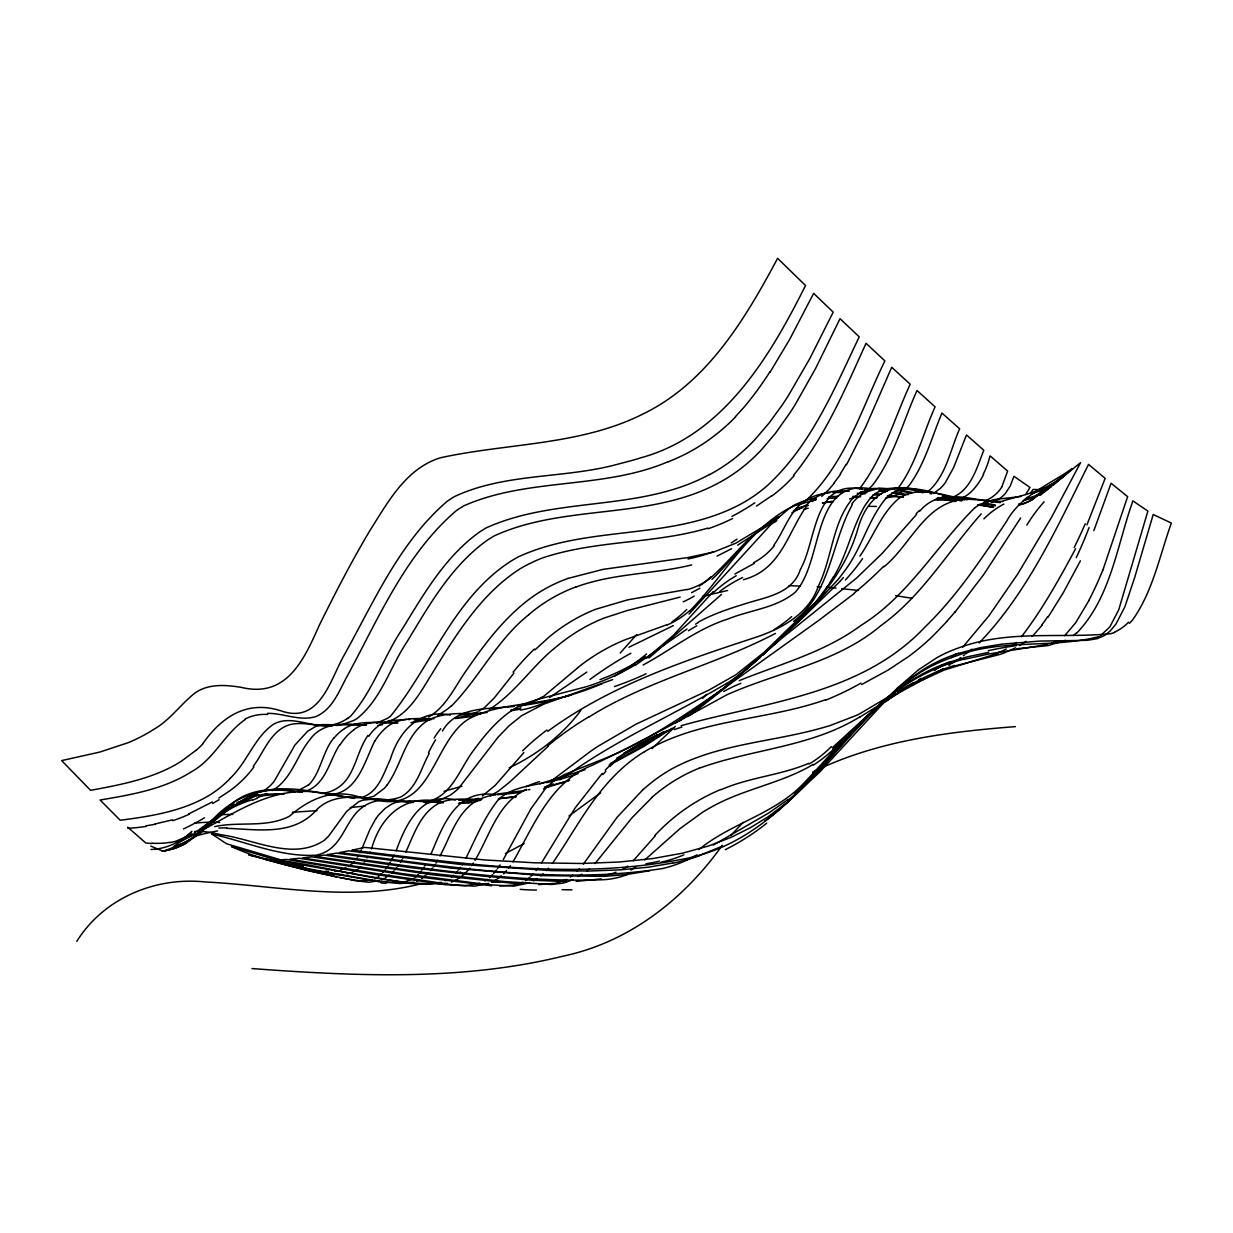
<?xml version="1.0" encoding="UTF-8"?>
<svg xmlns="http://www.w3.org/2000/svg" width="1233" height="1233" viewBox="0 0 1233 1233"><rect width="100%" height="100%" fill="white"/><g stroke="black" fill="none" stroke-linecap="round" stroke-linejoin="round"><path stroke-width="1.5" d="M1093.856 530.637L1111.087 483.259L1127.64 496.637L1102.764 570.447M1086.889 524.904L1105.153 478.342L1088.539 464.394C1057.421 526.645 1027.829 592.318 979.079 643.025M362.07 848.304L369.854 829.562L375.556 819.128M371.518 848.998C380.92 814.967 406.274 792.804 442.693 802.359M396.194 850.708C405.611 824.6 421.424 791.247 455.47 800.001M430.934 854.207C443.371 824.707 456.241 788.55 495.774 794.746M405.688 852.327C413.887 834.71 420.299 813.302 438.609 803.454C452.126 796.857 467.569 799.955 482.011 799.123M361.377 849.814L359.928 852.758M429.207 753.486C420.9 768.329 416.862 788.411 400.663 797.011C388.672 801.481 375.433 800.094 363.041 798.275C335.361 787.656 310.716 797.659 289.663 816.076A72.007 58.259 59.6 0 1 285.779 818.003C263.23 827.543 238.139 821.502 214.712 826.603M369.391 853.56L370.116 852.065M1080.416 560.815L1063.401 592.503L1048.035 617.178M394.082 855.193L391.031 860.958M466.043 857.952C475.722 838.455 484.076 817.833 497.608 800.587C509.799 787.702 528.603 786.3 544.94 782.554M439.996 856.01C450.615 836.267 457.227 811.299 478.188 799.816C493.416 792.819 510.601 792.958 526.845 790.014M1075.623 548.7C1059.255 578.986 1042.517 609.41 1021.479 636.721M402.775 858.199L403.53 856.75M1088.955 600.471L1075.7 622.727L1064.665 635.704M983.61 474.659C977.661 485.34 969.647 497.022 956.823 499.565M367.08 857.921L367.866 856.488M833.554 577.075C847.056 554.989 851.618 528.865 864.395 506.486A71.684 55.608 76 0 1 867.415 502.185C879.73 482.581 904.328 487.482 922.962 492.738M503.326 859.54L530.945 808.786L546.096 787.702L553.787 780.874L564.02 774.709L597.435 761.378A507.503 412.223 69.9 0 0 605.711 758.095C647.803 741.141 684.901 714.662 722.307 689.478M1001.967 486.542L1007.638 471.083L990.608 456.302M402.004 859.617L400.386 862.376M474.982 860.387C489.871 835.527 497.778 802.313 526.537 789.382M846.516 464.764L865.504 427.342L891.721 367.264L910.17 384.203C894.064 419.266 883.244 457.828 859.571 488.761M437.684 860.264L436.05 863.008M374.847 740.817C364.136 762.302 356.507 796.95 325.373 794.484M424.953 865.766L425.755 864.379M357.585 856.935L358.402 855.579M390.214 862.345L388.503 865.088M462.128 864.78L462.945 863.454M339.784 744.655C329.134 760.591 325.897 785.313 304.89 791.416M512.974 861.882C533.719 825.925 550.334 781.969 591.886 765.431C637.677 743.653 682.142 719.301 726.576 694.934C777.961 671.8 836.698 663.092 880.948 625.563C922.284 595.893 948.069 551.274 981.175 513.93M473.364 863.069L471.653 865.643M769.962 372.351L789.675 339.399L813.641 293.362L833.215 312.149L809.788 358.587L788.92 394.714A507.21 412.331 67.7 0 1 781.999 405.364L769.022 423.119L754.904 439.595A253.212 206.188 67.3 0 1 709.576 474.613M541.534 862.838L575.164 807.877L602.136 773.476M830.148 582.67L818.666 598.359A185.104 120.418 -80.7 0 1 814.535 603.153L764.445 652.057L735.885 674.744L709.252 689.91L636.29 724.048L598.514 745.965A543.321 441.938 68.5 0 0 590.715 751.221L550.627 781.398M424.106 867.123L422.364 869.727M859.894 556.037C873.226 537.218 880.732 513.868 898.687 498.61C919.325 484.399 945.279 496.467 967.473 499.658M500.028 864.919L497.408 868.772M364.552 861.975L365.415 860.665M852.419 504.467C831.227 542.366 830.857 593.273 793.636 621.247M435.187 864.348L433.384 866.953M253.258 766.371C264.17 751.729 270.859 729.874 290.402 724.526C304.274 721.305 318.16 727.023 332.124 725.96M840.659 474.119L834.125 482.858M368.004 735.361C358.356 749.032 356.306 766.587 346.226 780.011A48.842 41.105 57.2 0 1 324.587 793.035L321.721 793.482M1020.647 517.983L983.826 574.378L955.128 612.015M355.875 859.493L356.753 858.23M773.97 545.094C785.375 529.173 790.584 507.04 809.711 498.101A80.561 63.931 55.5 0 1 823.428 493.662L829.84 492.722M1025.656 494.572L1029.987 487.451L1013.942 476.292L1010.305 485.879L1005.45 493.37A39.502 32.921 61.8 0 1 1000.24 498.086L991.27 502.54M397.766 866.321L398.675 865.042M387.609 866.398L385.744 868.941M460.418 867.338L458.599 869.789M1030.202 493.616L1033.054 489.455L1043.365 489.701L1031.851 499.689M510.37 865.751L508.52 868.232M387.162 784.943C401.357 765.215 404.516 738.089 424.584 722.646C442.77 709.869 466.444 715.094 487.174 712.489M537.927 868.047L536.047 870.544M552.43 863.439C574.085 831.921 591.501 796.872 619.845 770.471A210.072 170.878 67.9 0 1 644.489 751.652M442.447 731.015C457.119 705.584 489.578 709.299 514.377 706.37M362.718 864.441L363.643 863.239M496.483 870.005L493.616 873.534M76.785 941.349C103.788 898.163 155.019 876.817 204.848 881.903C277.178 885.695 350.511 902.171 422.21 883.475M583.348 864.148L617.07 817.309L643.071 789.536M421.439 870.976L419.528 873.349M334.035 737.704C323.216 750.697 321.489 768.637 311.363 781.984A35.325 29.469 58.9 0 1 308.466 784.989M1042.347 624.915L1034.102 634.348A102.616 88.129 40 0 1 1031.867 636.475M468.91 869.311L469.85 868.124M396.826 867.585L394.837 869.974M513.961 673.11L494.479 697.693L484.923 707.203A61.218 50.568 60.6 0 1 481.409 709.699M580.82 710.393C562.356 735.315 537.079 754.627 509.183 767.882M620.199 653.028L636.737 634.486M806.721 505.962C787.224 533.427 781.183 569.523 743.499 579.68M722.291 845.268C683.837 899.381 629.184 942.228 563.188 956.13C461.527 981.175 355.505 976.182 252.01 968.568M793.513 475.306C825.509 436.143 845.206 388.919 866.059 343.313L884.878 360.884C861.004 409.818 844.513 466.413 802.745 503.511M384.773 870.159L382.739 872.471M457.659 870.96L455.671 873.195M548.515 868.309L546.435 870.621M730.645 835.681L743.145 822.38M946.913 621.432L934.044 634.856A340.817 279.12 64.7 0 1 908.397 656.665L888.13 670.058L861.62 684.546M354.025 861.836L351.991 863.932M897.254 489.347C915.78 465.195 922.654 434.278 935.092 406.844L917.028 390.491C902.818 421.856 894.095 456.657 873.134 484.446A63.931 55.053 42.9 0 1 869.034 488.823M230.309 778.177C247.186 762.287 254.075 737.858 273.325 724.326C290.896 714.431 310.346 727.732 328.934 725.066M533.088 874.074L531.007 876.247M655.309 835.82L633.284 860.711M840.305 581.128L798.29 622.079L748.57 667.407M579.31 868.895L577.183 871.13M202.505 744.069C221.986 716.173 247.972 699.311 282.665 711.41C320.226 723.247 330.274 679.599 344.022 655.417C373.907 601.812 399.43 542.474 446.778 501.646A129.511 105.283 69.4 0 1 454.545 496.56C506.393 472.239 566.425 479.128 620.923 463.331A473.38 385.467 68 0 0 641.191 457.705C723.494 435.033 769.808 356.846 805.534 285.501L777.607 258.329C745.364 318.638 707.603 382.261 643.903 413.548C580.805 445.637 508.166 442.924 440.613 457.736C406.058 468.201 387.902 502.216 369.838 530.683C351.559 561.354 335.191 593.135 319.362 625.131C304.119 659.378 286.95 698.34 241.483 687.413C224.329 684.546 204.678 683.252 191.053 696.291C178.8 706.941 169.013 720.473 154.726 728.749A246.585 200.933 66.1 0 1 128.34 742.62L99.919 752.038L61.65 760.591L90.579 790.338C119 785.067 148.099 779.61 173.776 765.708A201.226 163.881 67 0 0 181.498 761.115L195.939 750.327M1027.212 497.238L1024.084 500.305M595.03 863.532L632.005 817.756L651.995 797.504M735.407 416.662L743.73 407.553A431.196 350.665 67.2 0 0 769.716 372.119M916.566 514.408L882.289 553.278L856.473 578.154L781.352 638.679L722.846 688.692L679.059 721.49M962.773 647.125L989.02 615.714L1018.057 573.468L1051.271 517.798L1080.601 462.606L1040.236 495.342M523.917 752.515L495.327 785.236L482.38 796.025M713.291 591.516L673.588 635.118L646.616 658.237M492.614 874.644L489.455 877.696M605.249 770.147L609.503 765.878M675.299 726.453L652.041 748.57M702.64 698.402L706.555 694.395M884.03 566.779C910.802 544.986 925.675 501.322 964.745 499.427M418.526 874.459L415.321 877.418M360.776 866.676L358.68 868.633M428.437 872.841L426.248 874.937M534.937 649.899L548.67 637.384A253.859 206.512 68.5 0 1 595.631 609.287L627.612 599.855L687.151 589.436M853.174 497.808C832.167 522.283 832.398 557.547 818.481 585.829C809.064 614.173 780.628 629.339 753.98 637.893C682.311 661.381 609.04 686.149 547.729 731.339M919.895 511.079C940.332 486.156 973.808 500.875 1000.21 502.54M202.042 830.456L217.409 815.768L228.752 807.245M205.926 827.79C226.687 799.724 260.702 783.895 295.334 792.295M381.675 873.55L378.331 876.447M689.047 614.049L772.952 522.314L790.122 507.703M794.838 793.667C830.225 759.251 859.077 717.976 899.258 688.615M832.676 749.402L863.994 719.101L885.618 700.961M1067.531 472.856L1071.939 468.817C1048.944 484.893 1020.57 495.558 1006.405 521.574C981.761 558.595 956.993 596.063 924.873 627.15C861.266 694.688 765.369 702.07 681.125 725.698M1065.836 474.381C1048.235 490.087 1024.947 494.633 1003.061 500.845M1066.268 473.996L1067.1 473.241M761.285 656.326L723.771 688.97L689.756 715.679M451.139 706.355C479.313 677.811 496.961 640.019 528.787 614.697M760.16 657.389L727.624 685.286L687.259 716.589M711.95 579.433C734.19 558.272 751.467 531.315 779.102 516.396M689.725 610.967C722.446 577.892 745.102 533.904 786.222 509.784A131.438 107.333 62.7 0 1 794.776 505.746L812.994 500.382A161.569 132.023 63.2 0 1 816.123 499.812M612.77 762.811C630.202 746.921 652.041 737.057 673.68 728.318M543.152 873.858L540.855 875.862M453.59 875.26L451.386 877.125M529.943 877.264L525.397 880.809M183.1 839.118L191.392 832.66M1076.871 632.93C1110.871 597.62 1116.99 545.402 1132.911 500.875L1147.892 511.079L1118.732 609.826L1109.792 626.981L1100.16 635.951M198.852 833.369L184.303 843.881M203.722 829.794L185.366 843.804L175.225 848.258L164.189 850.955L182.268 843.911L194.583 837.022L201.488 831.72L221.401 812.193L231.65 804.671M627.813 866.075L624.33 868.941M589.451 868.895L587.093 870.883M832.244 747.784L871.731 711.672L890.103 697.909L908.536 686.38L944.124 670.089L998.345 653.213M548.223 746.227L509.661 782.107L498.61 790.939A108.489 92.876 43.9 0 1 494.633 793.405M644.751 859.94L679.969 828.653L702.64 812.208A264.694 215.359 68.3 0 1 710.655 807.507C743.006 788.966 781.106 783.572 813.163 764.445M895.158 491.351L892.954 493.108M1053.568 484.739L1058.438 480.685M501.276 875.908L498.964 877.757A57.365 49.027 44.7 0 1 495.281 880.192L491.489 882.258M1060.365 479.098L1062.707 477.156M1058.87 480.331L1059.717 479.622M308.45 784.974L297.338 791.062M600.641 792.804L568.983 815.969M812.27 500.413C822.211 491.273 836.421 490.148 849.244 491.258M577.553 667.978L542.32 697.524M721.505 594.414L649.005 658.021M198.806 831.874C214.388 817.464 232.282 805.55 252.811 799.616M1050.978 486.65L1038.926 494.88A93.754 74.689 83 0 1 1031.189 498.348L1023.082 500.798M972.036 649.128L965.871 653.891M425.108 875.908L421.578 878.528M854.531 593.32L818.111 620.846L675.206 723.262M572.729 875.214L570.37 877.033M788.01 799.554L768.652 813.04L713.198 845.144M893.493 693.532C860.372 719.039 833.693 751.498 805.164 781.784C776.189 813.688 731.585 822.704 698.803 849.629M974.625 507.934C936.063 546.311 908.336 596.063 860.881 625.47C824.507 652.411 780.397 663.847 739.168 680.678M764.66 821.193C823.998 777.73 859.94 708.59 923.64 670.413A257.635 210.042 65.1 0 1 955.282 656.264M263.554 791.386L270.258 785.652A64.871 53.528 62.7 0 0 274.219 781.26L294.857 745.148L307.587 731.308L315.232 726.699L322.414 724.619L349.216 724.865M771.334 496.036L756.415 506.131M389.289 875.122L385.544 877.619M348.615 866.552L350.912 864.888M927.216 492.229C946.143 476.616 950.026 450.215 959.644 428.837L941.95 413.04C931.855 437.006 925.12 463.084 909.877 484.477A55.223 47.902 45.2 0 1 902.325 491.628M1051.225 486.557L1046.432 489.886M196.54 831.535L225.685 810.158M963.343 655.74L964.607 654.815M357.585 869.512L354.025 871.654M487.22 879.468L484.862 881.025M586.816 672.093L549.579 697.524M636.105 866.629L630.957 869.959M959.474 658.437L960.769 657.543M672.247 728.194L643.95 746.397L614.558 762.379A453.528 368.713 69.2 0 1 609.102 765.046M353.763 729.705C366.324 720.411 382.662 721.721 397.365 722.523M816.03 499.072L812.146 501.6M686.997 629.03L635.858 664.864M958.164 659.316L951.552 663.631M346.535 719.101L347.737 718.315M194.136 833.154L195.338 832.352M667.33 730.506L638.802 748.369L610.289 763.581M414.196 878.266L403.777 882.273L386.391 882.581M569.322 773.738C618.796 738.598 674.682 714.339 726.638 683.39M537.234 878.59L533.442 880.917M1023.498 643.148L1019.599 645.599M567.981 774.617L559.936 779.795M377.93 725.528L389.104 720.673L406.474 719.471M901.092 492.445L893.54 496.329L885.494 498.117M663.955 731.539L640.744 745.549L616.824 758.018M377.159 877.28L374.74 878.713M218.811 798.075L226.333 793.127A150.472 125.596 59.9 0 0 253.906 766.972M272.2 790.63C291.666 779.441 296.506 755.752 310.115 739.43C323.061 721.135 346.92 723.632 366.401 725.204M948.871 665.296L950.211 664.464M737.642 545.171L770.086 524.195M245.506 719.332C224.514 733.543 214.203 759.297 191.485 771.719C164.159 789.166 131.515 794.715 100.089 800.001L120.218 820.253C150.811 816.277 182.484 811.36 209.379 795.27A152.568 124.286 66.6 0 0 230.355 778.223M657.466 734.621L623.436 753.486M861.62 493.863L862.884 493.092M933.396 493.57L940.363 488.33A57.381 49.058 53.9 0 0 945.31 482.673L953.679 467.415L966.487 434.956L983.795 450.245C976.844 467.754 970.494 492.044 950.088 498.178M192.918 833.94L175.595 841.322A106.608 86.372 63.7 0 1 169.861 842.586M589.204 716.851C647.31 680.554 715.078 664.972 775.449 633.438M1047.434 488.16L1031.851 500.074A66.274 53.296 78.9 0 1 1024.145 503.326L1018.689 504.698M1052.35 485.201L1053.29 484.646M1050.239 486.465L1051.179 485.91M754.226 563.389L734.868 574.039M494.695 793.482L490.611 795.809M699.851 588.28L691.59 592.672M673.249 625.67L628.969 647.233M894.588 693.177L857.921 714.816L829.794 725.651A521.174 423.921 66.9 0 1 821.039 728.179C771.103 742.251 716.943 743.884 670.767 769.469A235.426 191.331 68.9 0 0 643.117 789.613M943.492 668.563L899.828 692.36L859.91 717.051M489.27 709.499C515.61 692.884 532.486 665.373 556.854 646.323A259.454 211.167 67.9 0 1 603.831 618.149L626.919 610.628L680.138 597.096M644.505 751.698C699.558 718.669 766.294 720.75 825.617 699.697M344.516 728.487C360.714 718.839 380.196 724.033 397.951 722.908M258.622 794.638L232.513 806.567M553.139 783.895L543.491 789.058M806.86 504.775L791.91 512.774M212.415 801.928L188.834 813.857M428.575 717.051C447.24 706.139 455.578 684.824 467.985 668.132C483.983 644.921 501.322 622.172 523.116 604.047A230.787 187.74 68.6 0 1 537.958 593.15A221.169 179.864 68.8 0 1 567.951 578.447M897.254 691.636L913.329 682.743M478.928 711.148L480.176 710.439M731.662 548.7L717.067 556.083M918.693 679.799L921.359 678.32M437.607 715.849L438.902 715.14M231.45 805.596L234.224 804.07M779.194 517.259C750.388 531.192 732.941 558.796 709.329 578.955A104.666 84.645 63.4 0 1 687.243 589.682M776.821 518.631L735.608 543.275L713.691 552.045L687.336 557.64L603.168 569.338L567.935 578.431M643.102 664.988C671.43 649.76 696.907 628.815 727.963 618.997C750.049 610.011 776.143 608.1 794.977 592.472C824.523 561.246 810.574 475.137 874.336 489.486M697.03 854.823L688.815 859.154M205.341 828.607C233.484 813.086 261.92 794.977 294.702 791.91M698.14 622.233C712.212 614.373 727.547 609.225 742.867 604.478C764.198 597.25 792.372 594.583 800.34 569.476C816.724 541.025 813.271 478.204 862.761 489.424M447.826 879.53L445.329 880.809M775.465 521.158L776.821 520.434M566.656 879.406L555.744 883.275L538.621 884.631M505.453 853.467L524.087 843.619M709.514 474.474C640.543 512.019 556.9 496.036 486.557 527.724A154.402 125.55 69 0 0 478.712 532.61C444.974 557.069 423.69 594.136 402.297 629.015C383.633 656.865 373.152 690.203 351.128 715.633A49.49 41.043 60.8 0 1 347.737 718.33M228.367 808.648L231.126 807.23M419.112 879.992L416.615 881.21M1015.545 647.834L1004.279 652.858A133.642 103.557 -67.8 0 1 999.948 654.43L954.866 665.943M866.26 491.982L879.006 488.129L894.279 488.992M384.249 878.343L381.598 879.607M1057.421 640.667L1052.011 643.04M266.929 793.528L257.142 797.921M861.173 492.121L873.55 488.391L890.288 489.224M477.649 711.826L466.691 715.911L454.792 718.068M478.45 798.213L470.112 801.342L459.539 802.868M522.946 882.196L513.421 885.109L499.55 885.972M812.624 772.105C875.492 741.11 946.297 731.955 1015.391 726.622M1098.911 636.613C1052.165 648.789 1001.35 638.386 955.282 656.295M517.413 706.047L537.418 699.45L586.091 686.796A352.669 286.426 71.4 0 0 635.735 664.618M1065.497 640.343L1048.065 645.583L1016.917 648.728M722.569 846.085L699.388 855.471M237.075 802.652L250.546 797.859M808.786 763.335C780.597 775.326 749.263 777.329 721.166 789.675M572.883 879.807L563.188 883.121L551.351 884.477L504.42 881.564L419.282 871.885L314.97 856.411L324.294 855.085L409.479 867.477L481.903 875.985L532.132 880.208L566.579 881.61M888.145 495.743L889.394 495.204M602.151 683.652C576.104 694.672 548.485 702.147 520.434 705.708M346.103 867.955L340.632 870.005M856.396 496.529L849.568 498.98M426.017 718.315L413.379 721.767M612.662 679.614L543.815 704.12L521.698 715.602L509.321 725.574L498.132 737.103L458.707 788.195A78.742 67.568 45.6 0 1 450.415 795.038L438.547 800.988L425.462 803.253M1040.251 490.688L1032.206 493.724M667.361 624.576L624.792 639.881A286.148 232.852 68.3 0 0 577.491 667.87M451.478 882.073L455.362 880.347A58.598 49.983 54.4 0 0 468.787 869.203M529.527 882.813L513.945 886.142L489.208 884.785L403.021 873.735L302.517 857.921L311.887 856.812L431.596 874.644L522.669 884.338M699.265 768.236C750.342 749.572 806.906 747.383 854.885 719.795A250.453 169.183 -75.3 0 0 859.894 716.959M668.24 461.651C603.168 489.593 528.171 477.341 463.839 505.823A134.536 109.444 68.4 0 0 456.056 510.863C404.393 555.22 377.652 620.492 345.625 679.059C338.366 693.054 331.492 709.869 316.018 716.512C299.927 721.629 283.744 713.152 267.53 713.352M481.332 713.321L468.525 716.99L455.162 718.546M352.73 872.224L347.167 873.843M793.482 510.801L802.498 507.719M488.869 883.367L474.674 886.142L454.823 885.094L377.128 873.704L289.94 859.185L299.357 858.26L411.884 876.108L491.582 885.772M575.95 587.047C613.125 573.206 653.475 574.285 691.667 564.93M539.715 783.772L585.059 769.731M1024.346 503.511L1018.997 505.16M457.32 873.318L460.788 872.116M479.298 800.679L480.731 800.186M568.398 780.782L547.344 787.286M949.102 662.291L967.165 656.865L988.727 652.349M372.227 879.823L360.837 881.071L339.722 877.68M461.882 786.284L444.019 791.278M479.837 883.321L465.334 885.648L445.051 884.647L376.682 874.659L286.703 859.447L277.194 860.064C333.419 867.015 390.691 886.743 447.409 883.352M962.803 646.431C1010.536 630.109 1061.49 638.447 1110.532 633.716A58.213 48.349 80.8 0 0 1114.632 632.483M958.473 653.398L979.896 647.772L1001.782 644.135L1039.789 641.083L1087.182 640.328L1097.278 638.648L1104.722 635.396L1110.178 631.003L1115.988 624.006L1124.866 606.806L1134.637 577.661L1153.209 514.5L1171.35 523.069C1159.606 555.682 1152.947 591.547 1132.418 620.122A57.15 48.642 56.7 0 1 1129.397 623.312M378.901 880.639L369.052 882.273L355.181 880.67L309.021 870.883L248.758 854.87L310.593 869.774L381.49 882.196M376.604 723.108L387.162 718.515A49.89 41.552 58.2 0 0 390.661 716.034C431.458 665.712 453.79 598.113 510.554 561.4A181.436 147.544 68.9 0 1 518.507 556.792C589.482 524.117 674.343 541.41 743.561 502.525A213.309 173.714 67.1 0 0 767.943 485.047C811.129 444.882 834.325 389.104 859.216 336.856L840.027 318.669L815.63 368.42L795.085 404.794A508.412 413.24 67.3 0 1 789.952 412.839L775.403 433.369L761.362 449.891A256.572 208.963 66.6 0 1 748.154 462.591A232.667 189.558 66.5 0 1 721.089 481.564C651.533 520.742 566.317 503.295 494.957 535.554A159.119 129.465 68.2 0 0 487.081 540.362C451.417 565.824 429.284 605.018 407.044 641.776C390.121 666.914 381.521 698.988 357.185 718.407A50.476 43.217 53 0 1 353.455 720.581L342.404 724.495M414.088 882.165L399.708 883.568L371.179 879.961L314.23 869.912L263.8 859.093L273.957 860.002L409.495 883.414L426.572 884.369L441.368 882.289M707.819 528.094C654.245 543.938 596.803 540.054 543.661 557.547A208.5 169.661 68 0 0 535.184 560.953L526.953 564.93A186.938 152.106 68.2 0 0 519.001 569.492C479.791 595.046 455.147 636.398 431.011 675.299C419.143 694.611 406.536 718.022 382.477 723.386M521.004 707.834L510.709 710.223M172.296 819.883L154.865 824.014M477.865 801.142L469.095 802.976L458.445 803.423M1025.594 499.041L1033.716 496.39A109.49 88.283 75.9 0 0 1046.509 490.04M1047.696 644.427L988.018 654.153L963.497 659.485M702.594 596.371L727.609 590.484M249.189 796.888L265.11 794.129L284.145 793.913M570.971 695.135L565.146 696.583M672.601 863.038L648.358 867.184L620.677 869.835L589.544 871.022L551.86 870.637L460.048 864.379L348.662 850.862L339.445 852.604C446.346 865.951 555.544 885.525 663.061 868.433A181.991 149.455 85.5 0 0 688.831 859.17M649.853 870.714L626.302 874.567L604.447 876.355L541.981 875.584L450.538 868.047L336.547 853.113L327.269 854.639C417.91 867.446 509.183 882.443 600.98 879.792A104.713 89.331 82.6 0 0 627.72 874.367M948.655 498.517L945.711 499.057M520.295 709.222L511.464 710.67M601.211 878.882L576.119 881.395M340.955 724.819L336.547 725.543M822.765 502.894L832.26 501.276M515.779 796.364L498.255 798.784M258.437 796.179L284.083 793.62M955.39 499.858L936.88 499.966M528.341 789.767L529.836 789.536M1021.186 496.437L993.289 499.689L978.324 505.468A74.627 55.639 79.7 0 0 974.625 507.95M334.698 871.115L337.703 870.668M423.89 802.082C451.047 799.154 459.431 768.775 473.734 750.142C485.586 733.989 498.81 717.991 516.273 707.68A111.787 85.801 55 0 1 520.203 705.492M822.272 502.894L833.2 501.661M520.172 792.526L504.975 794.129M515.995 797.027L499.103 798.537M350.28 807.6L365.322 805.95M944.216 499.257L934.999 499.581M481.024 713.799L459.477 714.97M316.973 810.667L292.344 812.254M827.189 498.486L836.668 497.932M503.449 794.252L497.315 794.653M366.355 724.881L350.804 724.942M363.35 798.922L373.815 796.302L384.218 788.426A60.941 52.433 50.9 0 0 387.131 784.928M342.682 874.444L336.439 874.582M828.823 496.699L838.394 496.313M299.187 791.555L303.657 791.401A164.282 129.897 89.3 0 1 308.127 791.478L324.649 793.066L354.534 798.398M410.974 722.677L426.911 720.303A65.287 54.576 -84.8 0 0 431.011 718.978M480.639 800.248L458.645 800.171M833.076 492.491L842.817 492.445M431.35 719.594L414.288 719.687M876.879 497.67L870.529 497.7M221.909 814.597L232.852 814.381M194.552 831.504C203.46 830.95 212.199 832.491 220.799 834.741C254.26 839.149 292.129 860.958 323.709 840.736A57.674 47.116 61.6 0 0 329.041 835.558L346.55 811.499L358.526 801.866A45.698 35.002 55.5 0 1 362.903 800.155L377.498 798.691L413.178 802.467M226.918 828.345C258.776 829.408 293.963 836.483 317.605 808.771C332.895 794.668 354.688 796.194 373.676 799.277C430.271 814.998 431.904 746.967 465.026 721.459A67.923 54.344 74 0 1 468.941 718.87C495.743 704.475 527.323 705.276 556.36 698.541A479.837 390.368 77.5 0 0 565.161 696.645M450.276 715.094C419.174 708.559 398.536 731.955 390.383 759.266C383.771 772.952 378.685 791.987 362.456 797.119C349.925 798.984 337.41 795.254 325.003 793.775M433.862 718.731C416.908 718.608 397.134 716.388 384.002 729.597A72.023 56.302 75.2 0 0 374.955 740.925M903.095 497.176L887.221 496.221M1002.722 501.554L969.184 499.273A140.146 108.843 -78.3 0 0 964.745 499.473M408.061 719.502L409.633 719.548M852.666 496.375L860.665 496.745M789.074 585.69L800.309 586.091M817.171 586.692L820.916 586.831M443.402 802.853L409.294 800.756L396.379 802.298A48.318 37.329 61.8 0 0 391.924 803.993L385.282 808.247L378.485 815.136A73.364 54.375 79.7 0 0 375.633 819.221M325.45 871.161L328.579 871.346M334.867 874.505L330.136 874.089M857.228 493.215L865.196 493.847M876.617 498.101L870.328 497.546M993.336 507.318L977.522 504.836M151.967 843.588L145.756 842.971L127.677 827.158M864.41 489.547L870.899 490.179M860.387 492.106L866.753 492.691M826.557 587.155L835.974 588.11M841.615 588.696L858.569 590.437M873.118 494.618L879.422 495.342M874.675 493.524L881.009 494.263M903.219 496.976L890.488 495.45M411.699 802.606C395.207 800.232 376.096 796.441 361.87 807.738C345.903 819.683 343.313 843.387 324.633 852.342A55.793 45.683 64 0 1 316.234 855.193C280.415 857.351 246.199 841.723 211.691 833.986L226.548 843.757L284.129 860.819M878.929 491.15L885.309 492.029M879.191 490.071L887.221 491.227M995.339 504.975L983.133 502.91M995.555 505.869L983.271 503.727M993.474 507.349L981.144 505.052M302.332 792.295C277.517 787.301 248.974 787.425 229.415 805.935C212.461 821.255 196.848 839.935 173.976 846.393C184.38 837.669 198.467 834.726 208.685 825.432C219.428 817.078 229.615 807.908 241.344 800.911C265.634 784.203 296.259 788.01 323.447 793.513M891.706 492.953L904.621 494.988M895.651 595.678L912.235 598.313M895.266 492.476L908.228 494.68M323.847 873.087L326.976 873.642M955.082 501.584L937.157 498.132M895.25 490.087L911.464 493.123M897.624 489.578L912.312 492.46M938.113 497.516L956.007 501.276M336.517 877.048C301.114 868.618 264.556 861.728 231.434 846.532L276.223 859.894M942.135 496.714L961.509 500.937M942.767 496.236L962.094 500.428M930.006 493.554L931.593 493.894M925.212 492.522C892.075 479.098 867.739 494.895 858.153 527.847C843.295 581.236 801.65 619.028 762.456 655.293L809.989 609.626L838.024 579.572A199.838 160.182 76.5 0 0 843.804 571.989C860.526 550.735 866.953 523.532 883.059 501.985C902.941 475.075 938.914 497.269 964.314 499.596M317.59 871.685L320.719 872.425M311.302 870.02L314.446 870.883M303.349 866.352L287.32 861.759M304.952 868.232L308.142 869.142M298.586 866.414L301.777 867.338M292.206 864.58L295.396 865.504M150.78 846.131L162.001 850.739M945.249 653.398A207.005 168.921 64.3 0 0 936.833 657.713L918.431 669.858L896.946 688.476L819.606 772.151L787.825 801.928L768.251 816.662L750.173 827.836L731.246 837.269L708.728 845.93L682.512 853.174L652.565 858.6L618.966 862.037L581.822 863.485L534.983 862.823L484.723 859.956L364.783 847.395L352.006 850.184C460.156 863.054 570.971 880.501 679.229 859.802C792.218 841.415 838.024 723.771 926.707 667.392A248.28 202.69 64.3 0 1 958.442 653.305M945.233 653.382A222.942 181.914 64.8 0 1 962.803 646.462M1128.549 622.203A61.758 51.432 78.9 0 1 1114.509 632.175M699.45 855.794A321.597 259.161 -82.1 0 1 672.617 863.27M766.71 823.197A336.193 264.663 32.7 0 1 725.266 849.676M1076.717 632.776A68.277 58.537 37.8 0 1 1073.034 635.519M988.357 650.67A503.064 416.292 77.7 0 1 1016.408 645.614M899.319 688.708A285.501 233.052 64.6 0 1 949.025 662.121M795.115 794.16A211.598 160.136 84.5 0 1 788.226 800.032M659.424 861.158A180.403 126.383 23.3 0 1 646.061 863.732M683.899 854.808A165.469 130.729 39.3 0 1 661.088 862.16M893.447 693.439A301.977 246.045 65.9 0 1 963.42 659.254M1102.656 570.37A396.009 326.683 64.4 0 1 1088.878 600.409M1089.063 527.57A501.569 406.196 67.1 0 1 1076.239 557.701M1047.572 616.824A227.319 194.429 47.7 0 1 1042.024 624.653M1025.979 641.36A86.942 74.751 41.6 0 1 1023.482 643.117M885.988 701.515A321.643 262.752 66.6 0 1 954.666 665.358M832.907 749.911A187.755 133.303 -87.4 0 1 813.364 765.077M571.958 889.825A219.721 134.798 -28.6 0 1 562.094 889.671M623.975 868.448A80.669 64.316 41.8 0 1 622.665 869.173M616.022 872.224A80.669 64.316 41.8 0 1 600.255 875.954M654.939 835.357A276.315 225.3 67.6 0 1 721.058 789.397M831.289 746.628A163.188 132.224 62.7 0 1 809.156 763.982M1016.362 642.408A93.862 77.402 54.2 0 1 1011.476 645.953M1006.298 648.99A93.862 77.402 54.2 0 1 998.067 652.627M1085.24 523.794A510.847 421.455 64.5 0 1 1074.128 547.591M651.903 797.381A243.903 198.513 67.8 0 1 699.234 768.174M581.853 874.197A92.321 78.665 37.5 0 1 577.923 876.555M536.447 890.072A220.337 150.072 -31.1 0 1 520.187 889.332M956.145 653.629A228.614 186.969 65.8 0 1 951.552 657.728M941.966 665.342A228.614 186.969 65.8 0 1 934.429 670.521M1026.842 525.058A183.763 135.306 86 0 1 1044.181 501.754M955.036 611.907A509.661 415.66 66.5 0 1 946.836 621.324M860.942 683.144A441.306 357.57 71.3 0 1 825.786 700.113M500.336 882.181A204.123 162.278 -43.5 0 1 492.476 882.196M602.783 774.632A256.788 179.864 87.4 0 1 605.865 771.303M609.934 766.494A210.165 162.679 68.5 0 1 613.171 763.381M674.374 729.582A250.484 200.609 41.4 0 1 681.849 727.085M983.857 518.893A105.56 78.542 -85.3 0 1 1003.893 504.097M506.532 870.56A69.973 59.8 51.1 0 1 503.465 873.858M723.756 691.42A228.475 185.736 34.6 0 1 740.833 683.329M1048.004 486.835A148.422 118.63 80.5 0 1 1040.236 490.626M1062.322 476.493A143.228 114.731 79.3 0 1 1047.834 486.434M883.645 566.301A487.513 396.887 67.2 0 1 854.284 592.95M526.09 786.669A174.654 123.67 -80.7 0 1 539.545 781.599M578.092 773.692A473.148 384.557 71.7 0 1 546.512 782.647M916.181 513.714A176.134 128.571 88.2 0 1 919.541 510.385M862.545 558.641A249.683 206.327 70.4 0 1 845.406 579.988M843.387 577.537A251.07 206.712 70.4 0 1 840.243 581.036M569.631 780.273A453.528 368.713 69.2 0 1 546.25 786.438M432.444 868.217A68.031 58.737 51.1 0 1 430.502 870.606M386.006 883.337A150.149 98.363 -23.9 0 1 381.074 882.936M547.344 786.3A251.948 189.188 -61.8 0 1 544.339 787.101M1031.774 499.504A59.677 48.303 83.6 0 1 1024.315 503.418M1019.676 503.588A40.257 32.798 77.8 0 1 1018.52 504.251M748.662 667.592A334.806 250.746 88 0 1 726.684 683.514M393.774 871.053A53.651 45.929 50.6 0 1 391.616 873.195M833.323 576.905A170.925 148.916 55.4 0 1 829.948 582.515M988.373 503.203A59.184 49.752 63.9 0 1 979.541 504.266M851.895 503.927A57.18 45.436 69.1 0 1 866.183 491.813M791.663 616.67A224.791 161.523 -88.4 0 1 774.232 629.601M547.914 745.765A470.097 382.646 67.7 0 1 589.127 716.681M522.638 750.789A322.522 261.011 70.2 0 1 546.943 730.044M853.375 498.132A56.132 42.77 78.6 0 1 861.25 492.306M984.119 501.107A50.522 42.153 56.2 0 0 993.166 496.329L995.432 494.495A44.927 37.468 59.1 0 0 1002.044 486.603M989.929 456.01A90.656 75.937 60 0 1 983.163 474.32M646.03 673.819A494.525 396.887 84 0 1 614.45 686.55M688.446 630.726A237.43 194.213 30 0 1 696.83 625.794M695.535 624.145A198.482 165.715 38.4 0 1 698.371 622.557M806.29 505.299A70.713 52.156 80.6 0 1 811.977 499.827M719.779 591.393A197.126 159.997 74.8 0 1 742.636 577.537M646.585 653.952A328.502 263.045 77.6 0 1 614.697 676.069M218.888 828.021A250.299 211.891 -79.8 0 1 226.949 827.913M194.614 823.197A204.123 170.801 -71.9 0 1 219.674 822.457M194.598 836.406A211.906 138.358 17.9 0 1 217.578 830.934M428.468 752.839A204.216 156.576 76 0 1 435.511 739.8M434.093 738.074A139.021 102.94 80.2 0 1 440.736 728.672M645.553 656.819A353.27 283.79 44.4 0 1 599.947 679.645M713.953 592.133A155.081 130.79 32 0 1 736.178 575.765M774.432 545.464A93.985 78.326 42.2 0 1 753.733 562.649M792.603 505.977A116.534 90.333 48.9 0 1 816.061 497.962M790.168 507.78A98.116 75.737 47.6 0 1 792.788 506.27M686.75 609.456A152.291 108.15 -89.3 0 1 671.939 621.925M589.929 679.475A490.611 376.312 -87.4 0 1 630.834 653.274M546.342 701.808A132.856 111.926 82.3 0 1 520.418 710.069M294.687 792.11A166.763 129.234 -73.2 0 1 299.172 791.74M204.462 817.818A224.853 137.433 -54.7 0 1 183.486 828.915M541.996 697.077A112.712 91.35 46.9 0 1 520.218 705.985M689.571 610.751A129.003 104.42 61.8 0 1 667.5 624.869M869.388 506.347A217.887 37.761 5.4 0 1 876.401 506.455M865.381 491.458A61.28 52.14 30.7 0 1 862.915 493.138M796.21 508.597A199.068 162.802 61.9 0 1 808.355 505.314M710.809 576.874A125.951 87.404 -87.8 0 1 699.203 586.168M694.21 596.094A159.304 117.551 45 0 1 683.19 601.796M368.79 736.271A59.677 43.987 77.3 0 1 378.207 726.067M513.098 672.185A391.601 319.994 67 0 1 534.305 649.082M803.639 509.445A195.77 142.812 25.4 0 1 808.201 508.212M846.038 464.394A220.214 185.366 58.5 0 1 840.274 473.796M834.309 482.997A116.087 99.703 42.1 0 1 821.687 496.313M770.317 524.534A255.724 207.714 46.8 0 1 775.727 521.559M736.995 539.175A245.059 147.744 -69 0 1 731.215 542.89M713.583 551.69A228.845 158.949 29.8 0 1 688.029 558.965M528.757 614.65A230.109 187.262 67.9 0 1 575.919 586.939M451.016 706.216A95.696 82.164 39.8 0 1 438.594 714.678M340.061 744.932A73.579 56.749 77.4 0 1 353.84 729.828M184.364 843.989A99.58 78.033 64 0 1 162.109 851.155M202.428 831.335A179.848 124.394 -87.5 0 1 199.191 834.232M249.405 795.717A130.236 101.091 40.6 0 1 257.312 793.728M334.174 737.92A62.39 46.792 78.4 0 1 344.577 728.626M793.975 475.815A203.661 167.858 62.8 0 1 771.488 496.267M754.843 502.802A331.215 263.585 81.6 0 1 731.924 516.396M732.695 518.476A298.432 241.76 68.9 0 1 708.05 528.757M382.615 724.634A86.048 73.009 -85.9 0 1 379.687 725.112M257.081 798.352A176.535 101.399 -46.1 0 1 252.75 800.032M191.916 831.273A100.967 76.492 83.5 0 1 151.027 849.491M169.784 842.355A104.651 84.137 60.7 0 1 151.921 843.172M219.12 799.693A284.792 196.586 -72.5 0 1 212.677 803.484M189.065 814.289A227.812 181.683 57.2 0 1 172.635 820.685M154.957 824.307A300.02 240.373 58.6 0 1 146.018 825.786M146.218 826.403A271.09 215.852 56.4 0 1 127.955 828.314M346.504 719.055A57.257 47.779 65.2 0 1 328.995 725.374M735.577 416.877A279.259 227.442 66.7 0 1 668.286 461.759M245.29 718.87A69.757 54.807 67.9 0 1 267.638 714.446M202.613 744.208A149.732 121.913 67.1 0 1 196.032 750.45"/></g></svg>
